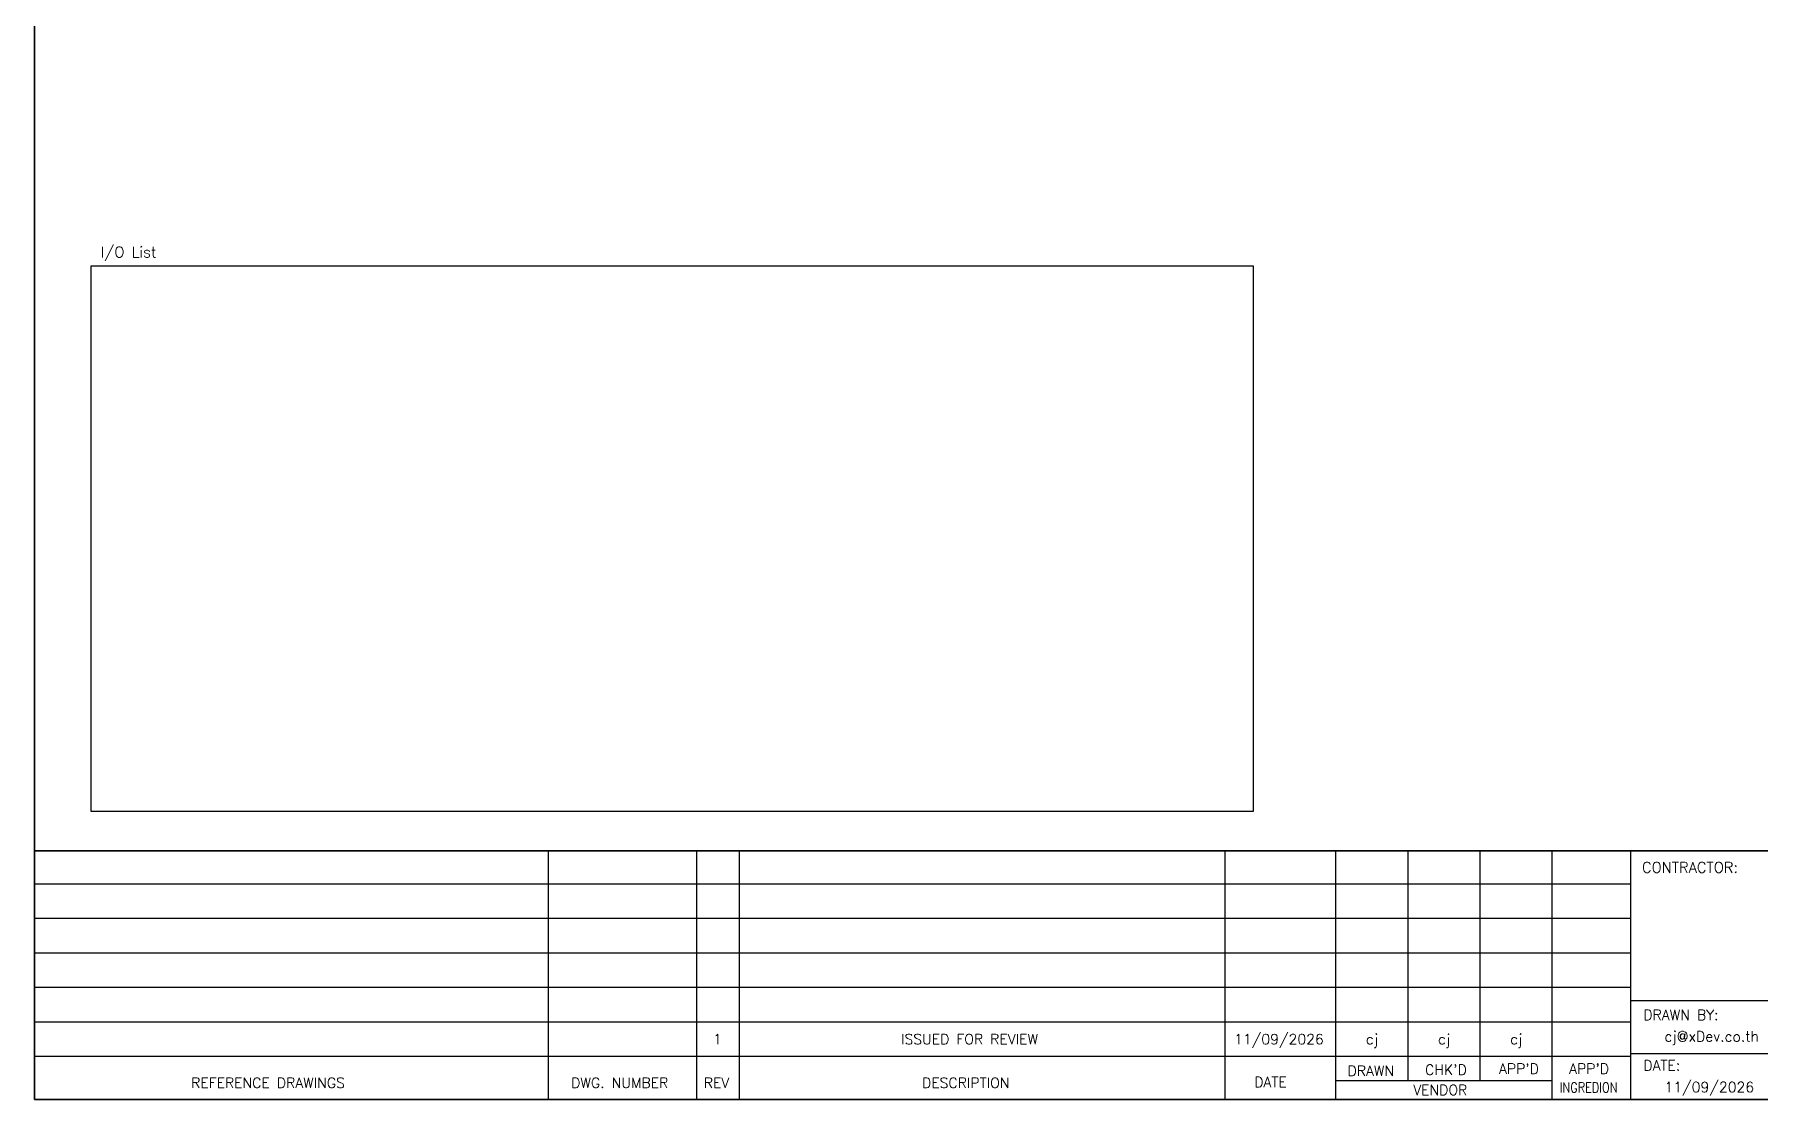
# Model space of a CAD drawing. Header units: millimetres. Extents: x 0 to 66793, y 0 to 2820.
# Drawn here: x 54513 to 56511, y 0 to 1234 of the extents above; entities that cross this region are included whole.
import ezdxf
from ezdxf.enums import TextEntityAlignment as Align

# ---------------------------------------------------------------- set-up
doc = ezdxf.new("R2010")
doc.units = ezdxf.units.MM
for name, color, linetype in [('GT_1', 9, 'Continuous'), ('HELPPOINT', 7, 'Continuous'), ('MEMBER', 7, 'Continuous')]:
    doc.layers.add(name, color=color, linetype=linetype)
doc.styles.add('ROMANS', font='romans.shx', dxfattribs={"width": 0.85, "height": 25})

msp = doc.modelspace()

# ---------------------------------------------------------------- linework, layer by layer
msp.add_lwpolyline([(54578.6, 965.9), (55924.4, 965.9), (55924.4, 333.8), (54578.6, 333.8)], close=True)
at = {"layer": 'GT_1', "color": 4}
for p, q in [((55108.3, 0), (55108.3, 288.2)), ((55280.2, 0), (55280.2, 288.2)), ((55329.4, 0), (55329.4, 288.2)), ((55892, 0), (55892, 288.2)), ((56020.3, 0), (56020.3, 288.2)), ((56103.9, 21.8), (56103.9, 288.2)), ((56187.4, 21.8), (56187.4, 288.2)), ((56270.7, 0), (56270.7, 288.2)), ((56361.7, 0), (56361.7, 288.2)), ((56361.7, 249.3), (54512.9, 249.3)), ((56361.7, 209.5), (54512.9, 209.5)), ((56361.7, 169.6), (54512.9, 169.6)), ((56361.7, 129.7), (54512.9, 129.7)), ((57148.7, 114.3), (56361.7, 114.3)), ((56361.7, 89.7), (54512.9, 89.7)), ((56361.6, 49.8), (54512.9, 49.8)), ((57148.7, 52.9), (56361.7, 52.9)), ((56270.7, 21.8), (56020.3, 21.8))]:
    msp.add_line(p, q, dxfattribs=at)
at = {"layer": 'HELPPOINT', "color": 4, "lineweight": 35}
for p, q in [((54512.9, 0), (54512.9, 2704.2)), ((54512.9, 0), (54512.9, 2704.2)), ((58406.2, 0), (54512.9, 0)), ((58406.2, 0), (54512.9, 0))]:
    msp.add_line(p, q, dxfattribs=at)
at = {"layer": 'MEMBER', "color": 4, "lineweight": 35}
msp.add_line((54512.9, 288.2), (58406.2, 288.2), dxfattribs=at)
msp.add_line((54512.9, 288.2), (58406.2, 288.2), dxfattribs=at)

# ---------------------------------------------------------------- texts
at = {"layer": 'MEMBER', "color": 4, "ltscale": 0.8, "style": 'ROMANS'}
for s, height, p in [('I/O List', 12.35, (54589.5, 975.6)), ('CONTRACTOR:', 12.35, (56374.8, 262.7)), ('DRAWN BY:', 11.88, (56376.3, 92.1)), ('cj@xDev.co.th', 11.875, (56400.7, 67.2)), ("CHK'D", 11.88, (56123.5, 28.5)), ("APP'D", 11.88, (56209.1, 29.7)), ("APP'D", 11.88, (56290.3, 29.7)), ('DATE:', 11.88, (56376.3, 33.6)), ('REFERENCE DRAWINGS', 11.875, (54694.3, 13.4)), ('DWG. NUMBER', 11.875, (55134.5, 13.4)), ('REV', 11.88, (55288.1, 13.4)), ('DESCRIPTION', 11.875, (55540.9, 13.4)), ('DATE', 11.88, (55925.7, 14.2)), ('DRAWN', 11.88, (56033.7, 27.3)), ('11/09/2026', 11.88, (56400.7, 8.5)), ('VENDOR', 11.88, (56109.8, 5.1))]:
    msp.add_text(s, height=height, dxfattribs=at).set_placement(p)
for s, height, p in [('1', 11.9, (55303.9, 69.9)), ('ISSUED FOR REVIEW', 11.875, (55595.9, 69.9)), ('11/09/2026', 11.88, (55954.2, 69.9)), ('cj', 11.88, (56062, 69.9)), ('cj', 11.88, (56145.6, 69.9)), ('cj', 11.88, (56229.1, 69.9))]:
    msp.add_text(s, height=height, dxfattribs=at).set_placement(p, align=Align.MIDDLE_CENTER)
at = {"layer": 'MEMBER', "color": 4, "ltscale": 0.8, "style": 'ROMANS', "width": 0.8}
msp.add_text('INGREDION', height=11.88, dxfattribs=at).set_placement((56279.5, 8))

doc.saveas('drawing.dxf')
